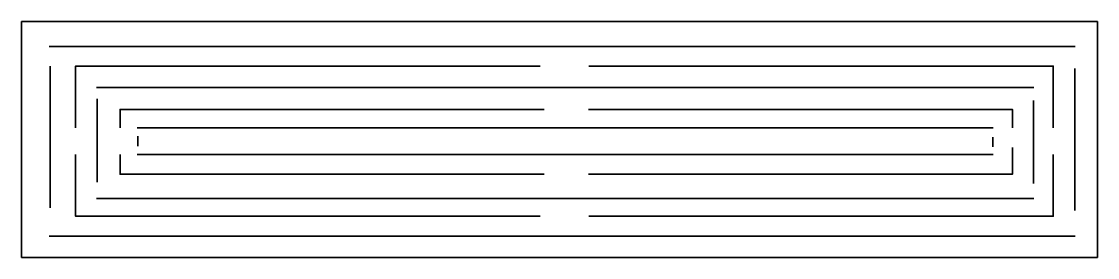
# Model space of a CAD drawing. Header units: inches. Extents: x 26.98 to 34.98, y -2.77 to -1.01.
import ezdxf

# ---------------------------------------------------------------- set-up
doc = ezdxf.new("R2010")
doc.units = ezdxf.units.IN
doc.header["$MEASUREMENT"] = 0
doc.layers.add('Layer 1', color=7, linetype='Continuous')

# ---------------------------------------------------------------- blocks, each defined once
blk = doc.blocks.new('block 2')
at = {"layer": 'Layer 1', "color": 1, "lineweight": 35, "true_color": 0xff0000}
for points in [[(27.1856, -1.1988), (34.8111, -1.1988)], [(27.1922, -1.3452), (27.1922, -2.3977)], [(34.8098, -1.3635), (34.8098, -2.416)], [(27.1856, -2.6068), (34.8111, -2.6068)]]:
    blk.add_lwpolyline(points, dxfattribs=at)
blk = doc.blocks.new('block 3')
at = {"layer": 'Layer 1', "color": 1, "lineweight": 35, "true_color": 0xff0000}
for points in [[(27.3815, -1.8032), (27.3815, -1.3452), (30.834, -1.3452)], [(34.6488, -1.8032), (34.6488, -1.3452), (31.1964, -1.3452)], [(27.3815, -2.0012), (27.3815, -2.4592), (30.834, -2.4592)], [(34.6488, -2.0012), (34.6488, -2.4592), (31.1964, -2.4592)]]:
    blk.add_lwpolyline(points, dxfattribs=at)
blk = doc.blocks.new('block 4')
at = {"layer": 'Layer 1', "color": 1, "lineweight": 35, "true_color": 0xff0000}
for points in [[(27.5358, -1.5032), (34.5043, -1.5032)], [(27.5419, -1.589), (27.5419, -2.2058)], [(34.5032, -1.5997), (34.5032, -2.2165)], [(27.5358, -2.3283), (34.5043, -2.3283)]]:
    blk.add_lwpolyline(points, dxfattribs=at)

msp = doc.modelspace()

# ---------------------------------------------------------------- linework, layer by layer
at = {"layer": 'Layer 1', "color": 1, "lineweight": 35, "true_color": 0xff0000}
for points in [[(26.9794, -1.0144), (34.9779, -1.0144), (34.9779, -2.7652), (26.9794, -2.7652), (26.9794, -1.0144)], [(27.7122, -1.8032), (27.7122, -1.6667), (30.8636, -1.6667)], [(34.3459, -1.8032), (34.3459, -1.6667), (31.1944, -1.6667)], [(27.8392, -1.8032), (34.2013, -1.8032)], [(27.8448, -1.865), (27.8448, -1.9394)], [(34.2003, -1.8736), (34.2003, -1.9445)], [(34.3459, -1.9499), (34.3459, -2.1476), (31.1944, -2.1476)], [(27.7122, -2.0012), (27.7122, -2.1476), (30.8636, -2.1476)], [(27.8392, -2.0012), (34.2013, -2.0012)]]:
    msp.add_lwpolyline(points, dxfattribs=at)

# ---------------------------------------------------------------- block references
at = {"layer": 'Layer 1'}
for name in ['block 2', 'block 3', 'block 4']:
    msp.add_blockref(name, (0, 0), dxfattribs=at)

doc.saveas('drawing.dxf')
